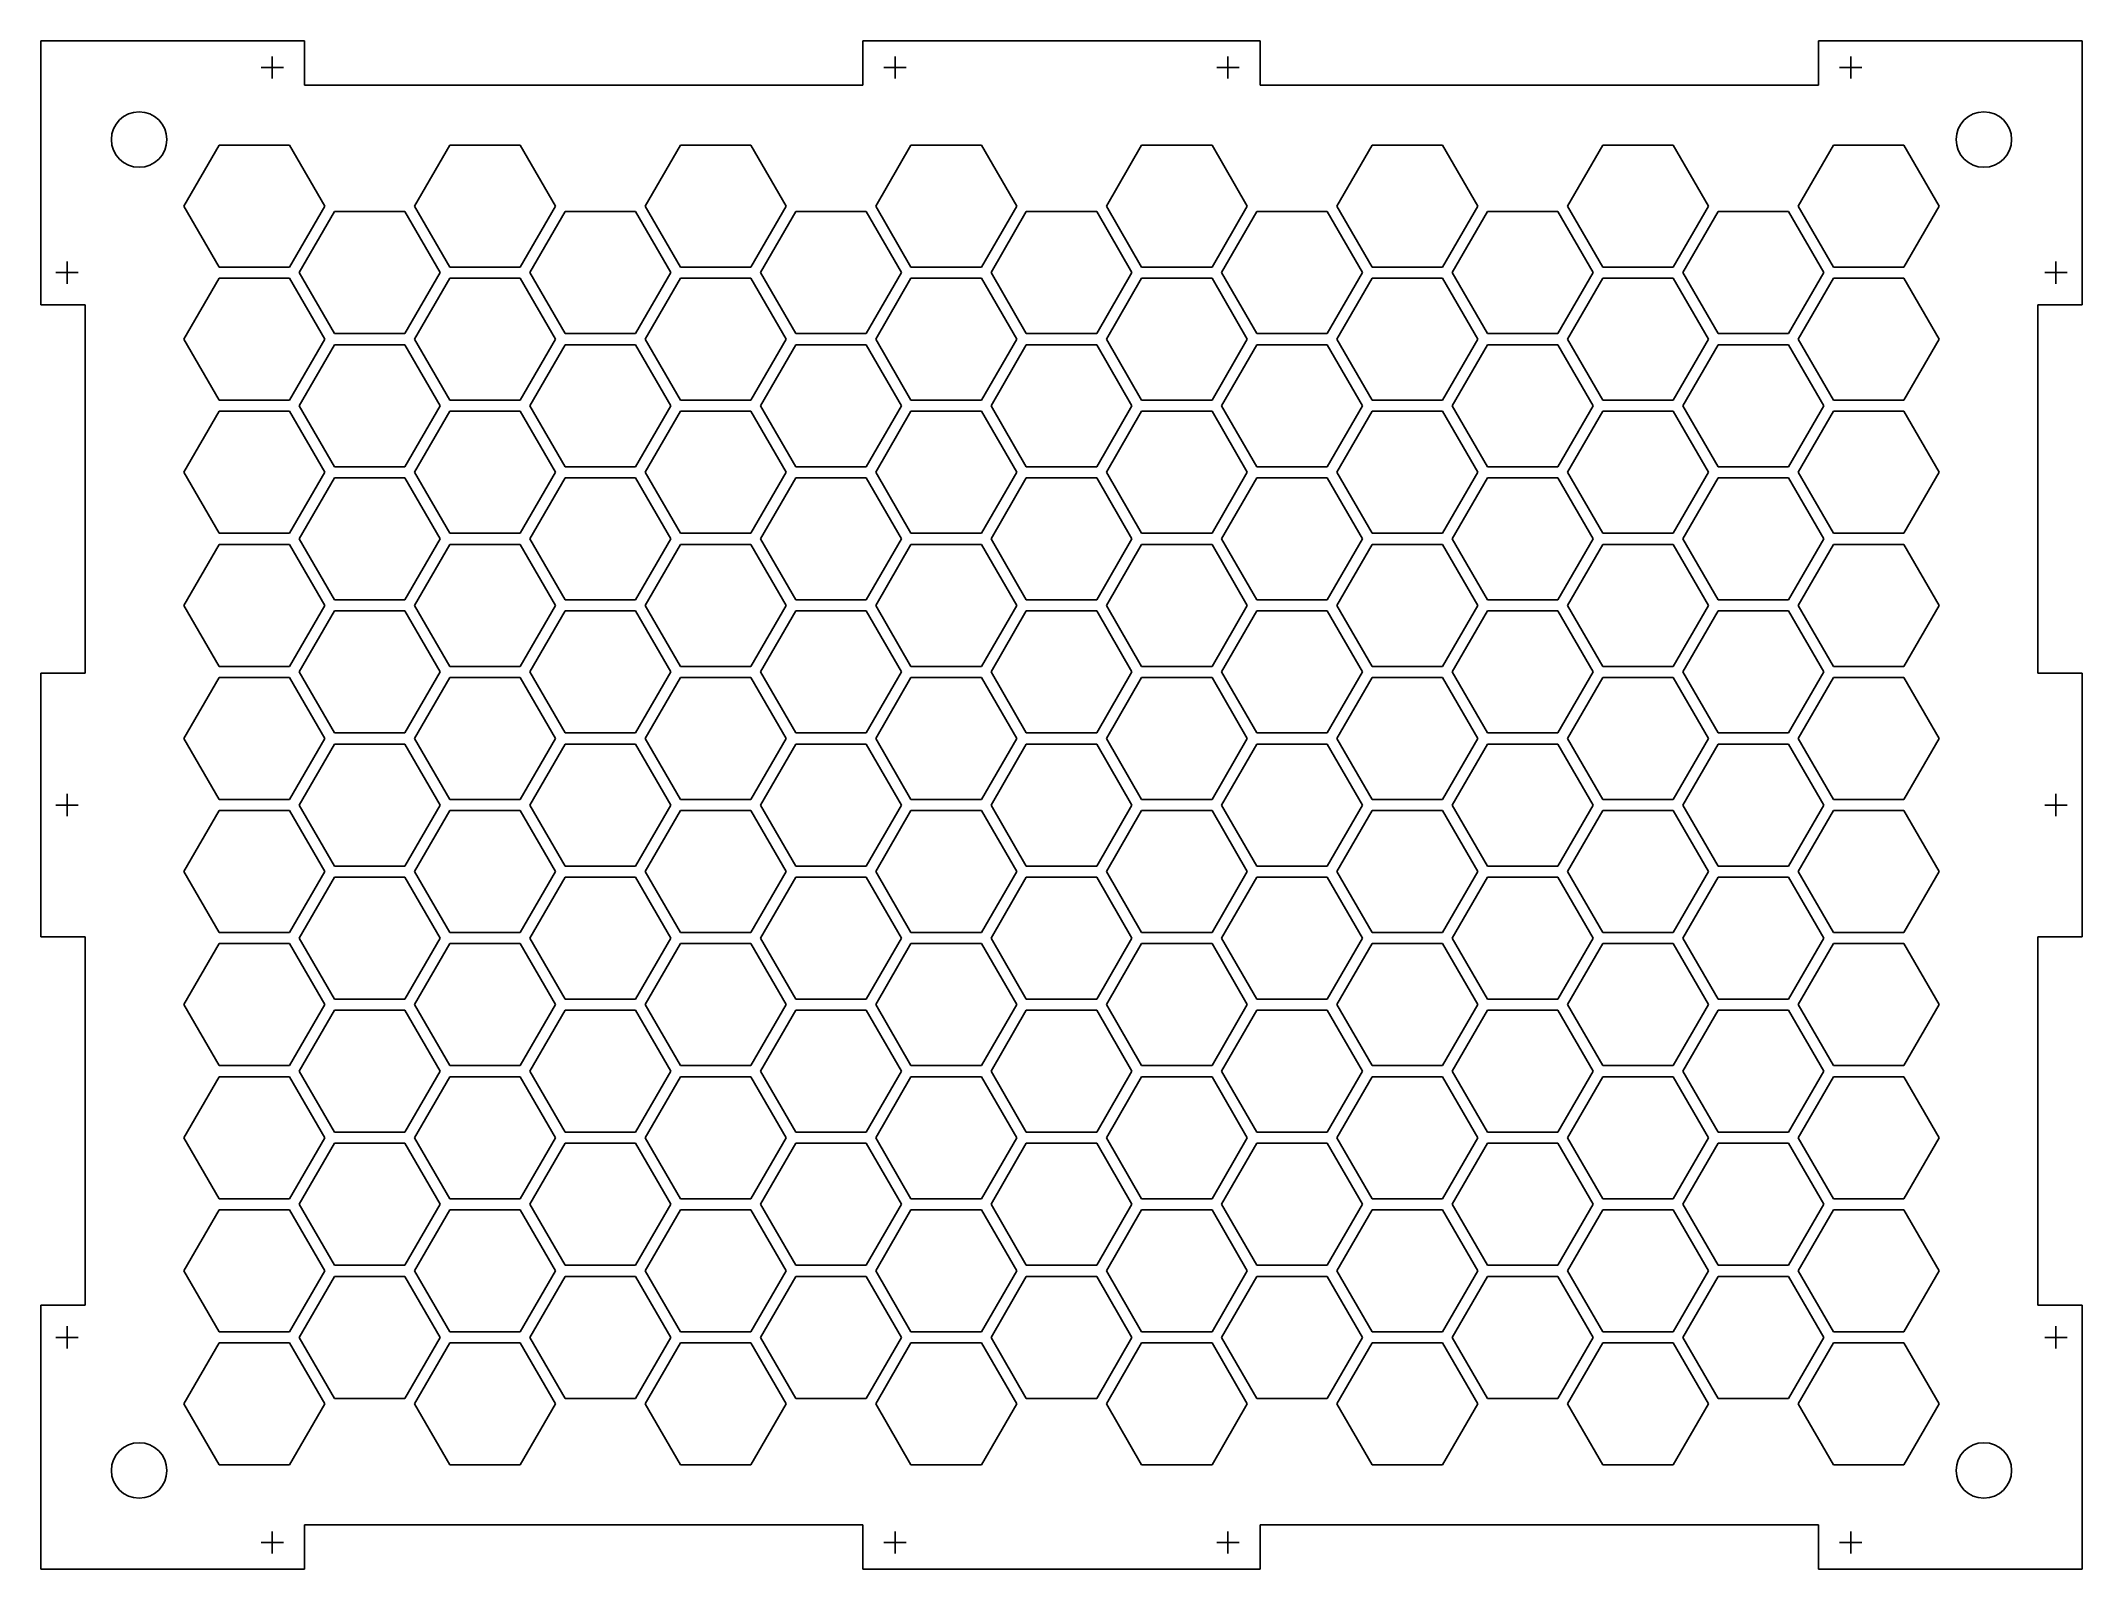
# Model space of a CAD drawing. Header units: millimetres. Extents: x 40 to 960, y -37 to 652.
import ezdxf

# ---------------------------------------------------------------- set-up
doc = ezdxf.new("R2010")
doc.units = ezdxf.units.MM
doc.header["$MEASUREMENT"] = 0
doc.layers.get('0').update_dxf_attribs({"lineweight": 0})

# ---------------------------------------------------------------- blocks, each defined once
blk = doc.blocks.new('Block_1')
at = {"color": 2, "lineweight": 25, "true_color": 0xfff200}
for p, q in [((51.87, 552.33), (51.87, 542.33)), ((46.87, 547.33), (56.87, 547.33))]:
    blk.add_line(p, q, dxfattribs=at)
blk = doc.blocks.new('Block_2')
at = {"color": 2, "lineweight": 25, "true_color": 0xfff200}
for p, q in [((144.37, 644.83), (144.37, 634.83)), ((139.37, 639.83), (149.37, 639.83))]:
    blk.add_line(p, q, dxfattribs=at)
blk = doc.blocks.new('Block_3')
at = {"color": 2, "lineweight": 25, "true_color": 0xfff200}
for p, q in [((425.06, 644.83), (425.06, 634.83)), ((420.06, 639.83), (430.06, 639.83))]:
    blk.add_line(p, q, dxfattribs=at)
blk = doc.blocks.new('Block_4')
at = {"color": 2, "lineweight": 25, "true_color": 0xfff200}
for p, q in [((575.06, 644.83), (575.06, 634.83)), ((570.06, 639.83), (580.06, 639.83))]:
    blk.add_line(p, q, dxfattribs=at)
blk = doc.blocks.new('Block_5')
at = {"color": 2, "lineweight": 25, "true_color": 0xfff200}
for p, q in [((855.75, 644.83), (855.75, 634.83)), ((850.75, 639.83), (860.75, 639.83))]:
    blk.add_line(p, q, dxfattribs=at)
blk = doc.blocks.new('Block_6')
at = {"color": 2, "lineweight": 25, "true_color": 0xfff200}
for p, q in [((948.25, 552.33), (948.25, 542.33)), ((943.25, 547.33), (953.25, 547.33))]:
    blk.add_line(p, q, dxfattribs=at)
blk = doc.blocks.new('Block_7')
at = {"color": 2, "lineweight": 25, "true_color": 0xfff200}
for p, q in [((943.25, 67.33), (953.25, 67.33)), ((948.25, 72.33), (948.25, 62.33))]:
    blk.add_line(p, q, dxfattribs=at)
blk = doc.blocks.new('Block_8')
at = {"color": 2, "lineweight": 25, "true_color": 0xfff200}
for p, q in [((850.75, -25.17), (860.75, -25.17)), ((855.75, -20.17), (855.75, -30.17))]:
    blk.add_line(p, q, dxfattribs=at)
blk = doc.blocks.new('Block_9')
at = {"color": 2, "lineweight": 25, "true_color": 0xfff200}
for p, q in [((570.06, -25.17), (580.06, -25.17)), ((575.06, -20.17), (575.06, -30.17))]:
    blk.add_line(p, q, dxfattribs=at)
blk = doc.blocks.new('Block_10')
at = {"color": 2, "lineweight": 25, "true_color": 0xfff200}
for p, q in [((420.06, -25.17), (430.06, -25.17)), ((425.06, -20.17), (425.06, -30.17))]:
    blk.add_line(p, q, dxfattribs=at)
blk = doc.blocks.new('Block_11')
at = {"color": 2, "lineweight": 25, "true_color": 0xfff200}
for p, q in [((139.37, -25.17), (149.37, -25.17)), ((144.37, -20.17), (144.37, -30.17))]:
    blk.add_line(p, q, dxfattribs=at)
blk = doc.blocks.new('Block_12')
at = {"color": 2, "lineweight": 25, "true_color": 0xfff200}
for p, q in [((46.87, 67.33), (56.87, 67.33)), ((51.87, 72.33), (51.87, 62.33))]:
    blk.add_line(p, q, dxfattribs=at)
blk = doc.blocks.new('Block_13')
at = {"color": 2, "lineweight": 25, "true_color": 0xfff200}
for p, q in [((46.87, 307.33), (56.87, 307.33)), ((51.87, 312.33), (51.87, 302.33))]:
    blk.add_line(p, q, dxfattribs=at)
blk = doc.blocks.new('Block_14')
at = {"color": 2, "lineweight": 25, "true_color": 0xfff200}
for p, q in [((943.25, 307.33), (953.25, 307.33)), ((948.25, 312.33), (948.25, 302.33))]:
    blk.add_line(p, q, dxfattribs=at)
blk = doc.blocks.new('Block_0')
for name in ['Block_2', 'Block_3', 'Block_4', 'Block_5', 'Block_1', 'Block_6', 'Block_13', 'Block_14', 'Block_12', 'Block_7', 'Block_11', 'Block_10', 'Block_9', 'Block_8']:
    blk.add_blockref(name, (0, 0))

msp = doc.modelspace()

# ---------------------------------------------------------------- linework, layer by layer
at = {"color": 7, "lineweight": 25, "true_color": 0xffffff}
for p, q in [((40.06, 651.83), (40.06, 532.83)), ((158.87, 651.83), (40.06, 651.83)), ((158.87, 631.83), (158.87, 651.83)), ((410.56, 651.83), (410.56, 631.83)), ((589.56, 651.83), (410.56, 651.83)), ((589.56, 631.83), (589.56, 651.83)), ((841.25, 651.83), (841.25, 631.83)), ((960.06, 651.83), (841.25, 651.83)), ((960.06, 532.83), (960.06, 651.83)), ((410.56, 631.83), (158.87, 631.83)), ((841.25, 631.83), (589.56, 631.83)), ((120.45, 604.83), (104.58, 577.33)), ((152.21, 604.83), (120.45, 604.83)), ((168.09, 577.33), (152.21, 604.83)), ((224.38, 604.83), (208.5, 577.33)), ((256.13, 604.83), (224.38, 604.83)), ((272.01, 577.33), (256.13, 604.83)), ((328.3, 604.83), (312.42, 577.33)), ((360.06, 604.83), (328.3, 604.83)), ((375.93, 577.33), (360.06, 604.83)), ((432.22, 604.83), (416.35, 577.33)), ((463.98, 604.83), (432.22, 604.83)), ((479.86, 577.33), (463.98, 604.83)), ((536.15, 604.83), (520.27, 577.33)), ((567.9, 604.83), (536.15, 604.83)), ((583.78, 577.33), (567.9, 604.83)), ((640.07, 604.83), (624.19, 577.33)), ((671.82, 604.83), (640.07, 604.83)), ((687.7, 577.33), (671.82, 604.83)), ((743.99, 604.83), (728.12, 577.33)), ((775.75, 604.83), (743.99, 604.83)), ((791.62, 577.33), (775.75, 604.83)), ((847.92, 604.83), (832.04, 577.33)), ((879.67, 604.83), (847.92, 604.83)), ((895.55, 577.33), (879.67, 604.83)), ((104.58, 577.33), (120.45, 549.83)), ((152.21, 549.83), (168.09, 577.33)), ((172.42, 574.83), (156.54, 547.33)), ((204.17, 574.83), (172.42, 574.83)), ((220.05, 547.33), (204.17, 574.83)), ((208.5, 577.33), (224.38, 549.83)), ((256.13, 549.83), (272.01, 577.33)), ((276.34, 574.83), (260.46, 547.33)), ((308.09, 574.83), (276.34, 574.83)), ((323.97, 547.33), (308.09, 574.83)), ((312.42, 577.33), (328.3, 549.83)), ((360.06, 549.83), (375.93, 577.33)), ((380.26, 574.83), (364.39, 547.33)), ((412.02, 574.83), (380.26, 574.83)), ((427.89, 547.33), (412.02, 574.83)), ((416.35, 577.33), (432.22, 549.83)), ((463.98, 549.83), (479.86, 577.33)), ((484.19, 574.83), (468.31, 547.33)), ((515.94, 574.83), (484.19, 574.83)), ((531.82, 547.33), (515.94, 574.83)), ((520.27, 577.33), (536.15, 549.83)), ((567.9, 549.83), (583.78, 577.33)), ((588.11, 574.83), (572.23, 547.33)), ((619.86, 574.83), (588.11, 574.83)), ((635.74, 547.33), (619.86, 574.83)), ((624.19, 577.33), (640.07, 549.83)), ((671.82, 549.83), (687.7, 577.33)), ((692.03, 574.83), (676.15, 547.33)), ((723.79, 574.83), (692.03, 574.83)), ((739.66, 547.33), (723.79, 574.83)), ((728.12, 577.33), (743.99, 549.83)), ((775.75, 549.83), (791.62, 577.33)), ((795.95, 574.83), (780.08, 547.33)), ((827.71, 574.83), (795.95, 574.83)), ((843.59, 547.33), (827.71, 574.83)), ((832.04, 577.33), (847.92, 549.83)), ((879.67, 549.83), (895.55, 577.33)), ((120.45, 544.83), (104.58, 517.33)), ((120.45, 549.83), (152.21, 549.83)), ((152.21, 544.83), (120.45, 544.83)), ((168.09, 517.33), (152.21, 544.83)), ((156.54, 547.33), (172.42, 519.83)), ((204.17, 519.83), (220.05, 547.33)), ((224.38, 544.83), (208.5, 517.33)), ((224.38, 549.83), (256.13, 549.83)), ((256.13, 544.83), (224.38, 544.83)), ((272.01, 517.33), (256.13, 544.83)), ((260.46, 547.33), (276.34, 519.83)), ((308.09, 519.83), (323.97, 547.33)), ((328.3, 544.83), (312.42, 517.33)), ((328.3, 549.83), (360.06, 549.83)), ((360.06, 544.83), (328.3, 544.83)), ((375.93, 517.33), (360.06, 544.83)), ((364.39, 547.33), (380.26, 519.83)), ((412.02, 519.83), (427.89, 547.33)), ((432.22, 544.83), (416.35, 517.33)), ((432.22, 549.83), (463.98, 549.83)), ((463.98, 544.83), (432.22, 544.83)), ((479.86, 517.33), (463.98, 544.83)), ((468.31, 547.33), (484.19, 519.83)), ((515.94, 519.83), (531.82, 547.33)), ((536.15, 544.83), (520.27, 517.33)), ((536.15, 549.83), (567.9, 549.83)), ((567.9, 544.83), (536.15, 544.83)), ((583.78, 517.33), (567.9, 544.83)), ((572.23, 547.33), (588.11, 519.83)), ((619.86, 519.83), (635.74, 547.33)), ((640.07, 544.83), (624.19, 517.33)), ((640.07, 549.83), (671.82, 549.83)), ((671.82, 544.83), (640.07, 544.83)), ((687.7, 517.33), (671.82, 544.83)), ((676.15, 547.33), (692.03, 519.83)), ((723.79, 519.83), (739.66, 547.33)), ((743.99, 544.83), (728.12, 517.33)), ((743.99, 549.83), (775.75, 549.83)), ((775.75, 544.83), (743.99, 544.83)), ((791.62, 517.33), (775.75, 544.83)), ((780.08, 547.33), (795.95, 519.83)), ((827.71, 519.83), (843.59, 547.33)), ((847.92, 544.83), (832.04, 517.33)), ((847.92, 549.83), (879.67, 549.83)), ((879.67, 544.83), (847.92, 544.83)), ((895.55, 517.33), (879.67, 544.83)), ((40.06, 532.83), (60.06, 532.83)), ((60.06, 366.83), (60.06, 532.83)), ((940.06, 532.83), (960.06, 532.83)), ((940.06, 532.83), (940.06, 366.83)), ((104.58, 517.33), (120.45, 489.83)), ((152.21, 489.83), (168.09, 517.33)), ((172.42, 519.83), (204.17, 519.83)), ((208.5, 517.33), (224.38, 489.83)), ((256.13, 489.83), (272.01, 517.33)), ((276.34, 519.83), (308.09, 519.83)), ((312.42, 517.33), (328.3, 489.83)), ((360.06, 489.83), (375.93, 517.33)), ((380.26, 519.83), (412.02, 519.83)), ((416.35, 517.33), (432.22, 489.83)), ((463.98, 489.83), (479.86, 517.33)), ((484.19, 519.83), (515.94, 519.83)), ((520.27, 517.33), (536.15, 489.83)), ((567.9, 489.83), (583.78, 517.33)), ((588.11, 519.83), (619.86, 519.83)), ((624.19, 517.33), (640.07, 489.83)), ((671.82, 489.83), (687.7, 517.33)), ((692.03, 519.83), (723.79, 519.83)), ((728.12, 517.33), (743.99, 489.83)), ((775.75, 489.83), (791.62, 517.33)), ((795.95, 519.83), (827.71, 519.83)), ((832.04, 517.33), (847.92, 489.83)), ((879.67, 489.83), (895.55, 517.33)), ((172.42, 514.83), (156.54, 487.33)), ((204.17, 514.83), (172.42, 514.83)), ((220.05, 487.33), (204.17, 514.83)), ((276.34, 514.83), (260.46, 487.33)), ((308.09, 514.83), (276.34, 514.83)), ((323.97, 487.33), (308.09, 514.83)), ((380.26, 514.83), (364.39, 487.33)), ((412.02, 514.83), (380.26, 514.83)), ((427.89, 487.33), (412.02, 514.83)), ((484.19, 514.83), (468.31, 487.33)), ((515.94, 514.83), (484.19, 514.83)), ((531.82, 487.33), (515.94, 514.83)), ((588.11, 514.83), (572.23, 487.33)), ((619.86, 514.83), (588.11, 514.83)), ((635.74, 487.33), (619.86, 514.83)), ((692.03, 514.83), (676.15, 487.33)), ((723.79, 514.83), (692.03, 514.83)), ((739.66, 487.33), (723.79, 514.83)), ((795.95, 514.83), (780.08, 487.33)), ((827.71, 514.83), (795.95, 514.83)), ((843.59, 487.33), (827.71, 514.83)), ((120.45, 489.83), (152.21, 489.83)), ((224.38, 489.83), (256.13, 489.83)), ((328.3, 489.83), (360.06, 489.83)), ((432.22, 489.83), (463.98, 489.83)), ((536.15, 489.83), (567.9, 489.83)), ((640.07, 489.83), (671.82, 489.83)), ((743.99, 489.83), (775.75, 489.83)), ((847.92, 489.83), (879.67, 489.83)), ((120.45, 484.83), (104.58, 457.33)), ((152.21, 484.83), (120.45, 484.83)), ((168.09, 457.33), (152.21, 484.83)), ((156.54, 487.33), (172.42, 459.83)), ((204.17, 459.83), (220.05, 487.33)), ((224.38, 484.83), (208.5, 457.33)), ((256.13, 484.83), (224.38, 484.83)), ((272.01, 457.33), (256.13, 484.83)), ((260.46, 487.33), (276.34, 459.83)), ((308.09, 459.83), (323.97, 487.33)), ((328.3, 484.83), (312.42, 457.33)), ((360.06, 484.83), (328.3, 484.83)), ((375.93, 457.33), (360.06, 484.83)), ((364.39, 487.33), (380.26, 459.83)), ((412.02, 459.83), (427.89, 487.33)), ((432.22, 484.83), (416.35, 457.33)), ((463.98, 484.83), (432.22, 484.83)), ((479.86, 457.33), (463.98, 484.83)), ((468.31, 487.33), (484.19, 459.83)), ((515.94, 459.83), (531.82, 487.33)), ((536.15, 484.83), (520.27, 457.33)), ((567.9, 484.83), (536.15, 484.83)), ((583.78, 457.33), (567.9, 484.83)), ((572.23, 487.33), (588.11, 459.83)), ((619.86, 459.83), (635.74, 487.33)), ((640.07, 484.83), (624.19, 457.33)), ((671.82, 484.83), (640.07, 484.83)), ((687.7, 457.33), (671.82, 484.83)), ((676.15, 487.33), (692.03, 459.83)), ((723.79, 459.83), (739.66, 487.33)), ((743.99, 484.83), (728.12, 457.33)), ((775.75, 484.83), (743.99, 484.83)), ((791.62, 457.33), (775.75, 484.83)), ((780.08, 487.33), (795.95, 459.83)), ((827.71, 459.83), (843.59, 487.33)), ((847.92, 484.83), (832.04, 457.33)), ((879.67, 484.83), (847.92, 484.83)), ((895.55, 457.33), (879.67, 484.83)), ((104.58, 457.33), (120.45, 429.83)), ((152.21, 429.83), (168.09, 457.33)), ((172.42, 454.83), (156.54, 427.33)), ((172.42, 459.83), (204.17, 459.83)), ((204.17, 454.83), (172.42, 454.83)), ((220.05, 427.33), (204.17, 454.83)), ((208.5, 457.33), (224.38, 429.83)), ((256.13, 429.83), (272.01, 457.33)), ((276.34, 454.83), (260.46, 427.33)), ((276.34, 459.83), (308.09, 459.83)), ((308.09, 454.83), (276.34, 454.83)), ((323.97, 427.33), (308.09, 454.83)), ((312.42, 457.33), (328.3, 429.83)), ((360.06, 429.83), (375.93, 457.33)), ((380.26, 454.83), (364.39, 427.33)), ((380.26, 459.83), (412.02, 459.83)), ((412.02, 454.83), (380.26, 454.83)), ((427.89, 427.33), (412.02, 454.83)), ((416.35, 457.33), (432.22, 429.83)), ((463.98, 429.83), (479.86, 457.33)), ((484.19, 454.83), (468.31, 427.33)), ((484.19, 459.83), (515.94, 459.83)), ((515.94, 454.83), (484.19, 454.83)), ((531.82, 427.33), (515.94, 454.83)), ((520.27, 457.33), (536.15, 429.83)), ((567.9, 429.83), (583.78, 457.33)), ((588.11, 454.83), (572.23, 427.33)), ((588.11, 459.83), (619.86, 459.83)), ((619.86, 454.83), (588.11, 454.83)), ((635.74, 427.33), (619.86, 454.83)), ((624.19, 457.33), (640.07, 429.83)), ((671.82, 429.83), (687.7, 457.33)), ((692.03, 454.83), (676.15, 427.33)), ((692.03, 459.83), (723.79, 459.83)), ((723.79, 454.83), (692.03, 454.83)), ((739.66, 427.33), (723.79, 454.83)), ((728.12, 457.33), (743.99, 429.83)), ((775.75, 429.83), (791.62, 457.33)), ((795.95, 454.83), (780.08, 427.33)), ((795.95, 459.83), (827.71, 459.83)), ((827.71, 454.83), (795.95, 454.83)), ((843.59, 427.33), (827.71, 454.83)), ((832.04, 457.33), (847.92, 429.83)), ((879.67, 429.83), (895.55, 457.33)), ((120.45, 424.83), (104.58, 397.33)), ((120.45, 429.83), (152.21, 429.83)), ((152.21, 424.83), (120.45, 424.83)), ((168.09, 397.33), (152.21, 424.83)), ((156.54, 427.33), (172.42, 399.83)), ((204.17, 399.83), (220.05, 427.33)), ((224.38, 424.83), (208.5, 397.33)), ((224.38, 429.83), (256.13, 429.83)), ((256.13, 424.83), (224.38, 424.83)), ((272.01, 397.33), (256.13, 424.83)), ((260.46, 427.33), (276.34, 399.83)), ((308.09, 399.83), (323.97, 427.33)), ((328.3, 424.83), (312.42, 397.33)), ((328.3, 429.83), (360.06, 429.83)), ((360.06, 424.83), (328.3, 424.83)), ((375.93, 397.33), (360.06, 424.83)), ((364.39, 427.33), (380.26, 399.83)), ((412.02, 399.83), (427.89, 427.33)), ((432.22, 424.83), (416.35, 397.33)), ((432.22, 429.83), (463.98, 429.83)), ((463.98, 424.83), (432.22, 424.83)), ((479.86, 397.33), (463.98, 424.83)), ((468.31, 427.33), (484.19, 399.83)), ((515.94, 399.83), (531.82, 427.33)), ((536.15, 424.83), (520.27, 397.33)), ((536.15, 429.83), (567.9, 429.83)), ((567.9, 424.83), (536.15, 424.83)), ((583.78, 397.33), (567.9, 424.83)), ((572.23, 427.33), (588.11, 399.83)), ((619.86, 399.83), (635.74, 427.33)), ((640.07, 424.83), (624.19, 397.33)), ((640.07, 429.83), (671.82, 429.83)), ((671.82, 424.83), (640.07, 424.83)), ((687.7, 397.33), (671.82, 424.83)), ((676.15, 427.33), (692.03, 399.83)), ((723.79, 399.83), (739.66, 427.33)), ((743.99, 424.83), (728.12, 397.33)), ((743.99, 429.83), (775.75, 429.83)), ((775.75, 424.83), (743.99, 424.83)), ((791.62, 397.33), (775.75, 424.83)), ((780.08, 427.33), (795.95, 399.83)), ((827.71, 399.83), (843.59, 427.33)), ((847.92, 424.83), (832.04, 397.33)), ((847.92, 429.83), (879.67, 429.83)), ((879.67, 424.83), (847.92, 424.83)), ((895.55, 397.33), (879.67, 424.83)), ((104.58, 397.33), (120.45, 369.83)), ((152.21, 369.83), (168.09, 397.33)), ((172.42, 399.83), (204.17, 399.83)), ((208.5, 397.33), (224.38, 369.83)), ((256.13, 369.83), (272.01, 397.33)), ((276.34, 399.83), (308.09, 399.83)), ((312.42, 397.33), (328.3, 369.83)), ((360.06, 369.83), (375.93, 397.33)), ((380.26, 399.83), (412.02, 399.83)), ((416.35, 397.33), (432.22, 369.83)), ((463.98, 369.83), (479.86, 397.33)), ((484.19, 399.83), (515.94, 399.83)), ((520.27, 397.33), (536.15, 369.83)), ((567.9, 369.83), (583.78, 397.33)), ((588.11, 399.83), (619.86, 399.83)), ((624.19, 397.33), (640.07, 369.83)), ((671.82, 369.83), (687.7, 397.33)), ((692.03, 399.83), (723.79, 399.83)), ((728.12, 397.33), (743.99, 369.83)), ((775.75, 369.83), (791.62, 397.33)), ((795.95, 399.83), (827.71, 399.83)), ((832.04, 397.33), (847.92, 369.83)), ((879.67, 369.83), (895.55, 397.33)), ((172.42, 394.83), (156.54, 367.33)), ((204.17, 394.83), (172.42, 394.83)), ((220.05, 367.33), (204.17, 394.83)), ((276.34, 394.83), (260.46, 367.33)), ((308.09, 394.83), (276.34, 394.83)), ((323.97, 367.33), (308.09, 394.83)), ((380.26, 394.83), (364.39, 367.33)), ((412.02, 394.83), (380.26, 394.83)), ((427.89, 367.33), (412.02, 394.83)), ((484.19, 394.83), (468.31, 367.33)), ((515.94, 394.83), (484.19, 394.83)), ((531.82, 367.33), (515.94, 394.83)), ((588.11, 394.83), (572.23, 367.33)), ((619.86, 394.83), (588.11, 394.83)), ((635.74, 367.33), (619.86, 394.83)), ((692.03, 394.83), (676.15, 367.33)), ((723.79, 394.83), (692.03, 394.83)), ((739.66, 367.33), (723.79, 394.83)), ((795.95, 394.83), (780.08, 367.33)), ((827.71, 394.83), (795.95, 394.83)), ((843.59, 367.33), (827.71, 394.83)), ((120.45, 369.83), (152.21, 369.83)), ((224.38, 369.83), (256.13, 369.83)), ((328.3, 369.83), (360.06, 369.83)), ((432.22, 369.83), (463.98, 369.83)), ((536.15, 369.83), (567.9, 369.83)), ((640.07, 369.83), (671.82, 369.83)), ((743.99, 369.83), (775.75, 369.83)), ((847.92, 369.83), (879.67, 369.83)), ((40.06, 366.83), (40.06, 247.83)), ((60.06, 366.83), (40.06, 366.83)), ((120.45, 364.83), (104.58, 337.33)), ((152.21, 364.83), (120.45, 364.83)), ((168.09, 337.33), (152.21, 364.83)), ((156.54, 367.33), (172.42, 339.83)), ((204.17, 339.83), (220.05, 367.33)), ((224.38, 364.83), (208.5, 337.33)), ((256.13, 364.83), (224.38, 364.83)), ((272.01, 337.33), (256.13, 364.83)), ((260.46, 367.33), (276.34, 339.83)), ((308.09, 339.83), (323.97, 367.33)), ((328.3, 364.83), (312.42, 337.33)), ((360.06, 364.83), (328.3, 364.83)), ((375.93, 337.33), (360.06, 364.83)), ((364.39, 367.33), (380.26, 339.83)), ((412.02, 339.83), (427.89, 367.33)), ((432.22, 364.83), (416.35, 337.33)), ((463.98, 364.83), (432.22, 364.83)), ((479.86, 337.33), (463.98, 364.83)), ((468.31, 367.33), (484.19, 339.83)), ((515.94, 339.83), (531.82, 367.33)), ((536.15, 364.83), (520.27, 337.33)), ((567.9, 364.83), (536.15, 364.83)), ((583.78, 337.33), (567.9, 364.83)), ((572.23, 367.33), (588.11, 339.83)), ((619.86, 339.83), (635.74, 367.33)), ((640.07, 364.83), (624.19, 337.33)), ((671.82, 364.83), (640.07, 364.83)), ((687.7, 337.33), (671.82, 364.83)), ((676.15, 367.33), (692.03, 339.83)), ((723.79, 339.83), (739.66, 367.33)), ((743.99, 364.83), (728.12, 337.33)), ((775.75, 364.83), (743.99, 364.83)), ((791.62, 337.33), (775.75, 364.83)), ((780.08, 367.33), (795.95, 339.83)), ((827.71, 339.83), (843.59, 367.33)), ((847.92, 364.83), (832.04, 337.33)), ((879.67, 364.83), (847.92, 364.83)), ((895.55, 337.33), (879.67, 364.83)), ((960.06, 366.83), (940.06, 366.83)), ((960.06, 247.83), (960.06, 366.83)), ((104.58, 337.33), (120.45, 309.83)), ((152.21, 309.83), (168.09, 337.33)), ((172.42, 334.83), (156.54, 307.33)), ((172.42, 339.83), (204.17, 339.83)), ((204.17, 334.83), (172.42, 334.83)), ((220.05, 307.33), (204.17, 334.83)), ((208.5, 337.33), (224.38, 309.83)), ((256.13, 309.83), (272.01, 337.33)), ((276.34, 334.83), (260.46, 307.33)), ((276.34, 339.83), (308.09, 339.83)), ((308.09, 334.83), (276.34, 334.83)), ((323.97, 307.33), (308.09, 334.83)), ((312.42, 337.33), (328.3, 309.83)), ((360.06, 309.83), (375.93, 337.33)), ((380.26, 334.83), (364.39, 307.33)), ((380.26, 339.83), (412.02, 339.83)), ((412.02, 334.83), (380.26, 334.83)), ((427.89, 307.33), (412.02, 334.83)), ((416.35, 337.33), (432.22, 309.83)), ((463.98, 309.83), (479.86, 337.33)), ((484.19, 334.83), (468.31, 307.33)), ((484.19, 339.83), (515.94, 339.83)), ((515.94, 334.83), (484.19, 334.83)), ((531.82, 307.33), (515.94, 334.83)), ((520.27, 337.33), (536.15, 309.83)), ((567.9, 309.83), (583.78, 337.33)), ((588.11, 334.83), (572.23, 307.33)), ((588.11, 339.83), (619.86, 339.83)), ((619.86, 334.83), (588.11, 334.83)), ((635.74, 307.33), (619.86, 334.83)), ((624.19, 337.33), (640.07, 309.83)), ((671.82, 309.83), (687.7, 337.33)), ((692.03, 334.83), (676.15, 307.33)), ((692.03, 339.83), (723.79, 339.83)), ((723.79, 334.83), (692.03, 334.83)), ((739.66, 307.33), (723.79, 334.83)), ((728.12, 337.33), (743.99, 309.83)), ((775.75, 309.83), (791.62, 337.33)), ((795.95, 334.83), (780.08, 307.33)), ((795.95, 339.83), (827.71, 339.83)), ((827.71, 334.83), (795.95, 334.83)), ((843.59, 307.33), (827.71, 334.83)), ((832.04, 337.33), (847.92, 309.83)), ((879.67, 309.83), (895.55, 337.33)), ((120.45, 304.83), (104.58, 277.33)), ((120.45, 309.83), (152.21, 309.83)), ((152.21, 304.83), (120.45, 304.83)), ((168.09, 277.33), (152.21, 304.83)), ((156.54, 307.33), (172.42, 279.83)), ((204.17, 279.83), (220.05, 307.33)), ((224.38, 304.83), (208.5, 277.33)), ((224.38, 309.83), (256.13, 309.83)), ((256.13, 304.83), (224.38, 304.83)), ((272.01, 277.33), (256.13, 304.83)), ((260.46, 307.33), (276.34, 279.83)), ((308.09, 279.83), (323.97, 307.33)), ((328.3, 304.83), (312.42, 277.33)), ((328.3, 309.83), (360.06, 309.83)), ((360.06, 304.83), (328.3, 304.83)), ((375.93, 277.33), (360.06, 304.83)), ((364.39, 307.33), (380.26, 279.83)), ((412.02, 279.83), (427.89, 307.33)), ((432.22, 304.83), (416.35, 277.33)), ((432.22, 309.83), (463.98, 309.83)), ((463.98, 304.83), (432.22, 304.83)), ((479.86, 277.33), (463.98, 304.83)), ((468.31, 307.33), (484.19, 279.83)), ((515.94, 279.83), (531.82, 307.33)), ((536.15, 304.83), (520.27, 277.33)), ((536.15, 309.83), (567.9, 309.83)), ((567.9, 304.83), (536.15, 304.83)), ((583.78, 277.33), (567.9, 304.83)), ((572.23, 307.33), (588.11, 279.83)), ((619.86, 279.83), (635.74, 307.33)), ((640.07, 304.83), (624.19, 277.33)), ((640.07, 309.83), (671.82, 309.83)), ((671.82, 304.83), (640.07, 304.83)), ((687.7, 277.33), (671.82, 304.83)), ((676.15, 307.33), (692.03, 279.83)), ((723.79, 279.83), (739.66, 307.33)), ((743.99, 304.83), (728.12, 277.33)), ((743.99, 309.83), (775.75, 309.83)), ((775.75, 304.83), (743.99, 304.83)), ((791.62, 277.33), (775.75, 304.83)), ((780.08, 307.33), (795.95, 279.83)), ((827.71, 279.83), (843.59, 307.33)), ((847.92, 304.83), (832.04, 277.33)), ((847.92, 309.83), (879.67, 309.83)), ((879.67, 304.83), (847.92, 304.83)), ((895.55, 277.33), (879.67, 304.83)), ((104.58, 277.33), (120.45, 249.83)), ((152.21, 249.83), (168.09, 277.33)), ((172.42, 279.83), (204.17, 279.83)), ((208.5, 277.33), (224.38, 249.83)), ((256.13, 249.83), (272.01, 277.33)), ((276.34, 279.83), (308.09, 279.83)), ((312.42, 277.33), (328.3, 249.83)), ((360.06, 249.83), (375.93, 277.33)), ((380.26, 279.83), (412.02, 279.83)), ((416.35, 277.33), (432.22, 249.83)), ((463.98, 249.83), (479.86, 277.33)), ((484.19, 279.83), (515.94, 279.83)), ((520.27, 277.33), (536.15, 249.83)), ((567.9, 249.83), (583.78, 277.33)), ((588.11, 279.83), (619.86, 279.83)), ((624.19, 277.33), (640.07, 249.83)), ((671.82, 249.83), (687.7, 277.33)), ((692.03, 279.83), (723.79, 279.83)), ((728.12, 277.33), (743.99, 249.83)), ((775.75, 249.83), (791.62, 277.33)), ((795.95, 279.83), (827.71, 279.83)), ((832.04, 277.33), (847.92, 249.83)), ((879.67, 249.83), (895.55, 277.33)), ((172.42, 274.83), (156.54, 247.33)), ((204.17, 274.83), (172.42, 274.83)), ((220.05, 247.33), (204.17, 274.83)), ((276.34, 274.83), (260.46, 247.33)), ((308.09, 274.83), (276.34, 274.83)), ((323.97, 247.33), (308.09, 274.83)), ((380.26, 274.83), (364.39, 247.33)), ((412.02, 274.83), (380.26, 274.83)), ((427.89, 247.33), (412.02, 274.83)), ((484.19, 274.83), (468.31, 247.33)), ((515.94, 274.83), (484.19, 274.83)), ((531.82, 247.33), (515.94, 274.83)), ((588.11, 274.83), (572.23, 247.33)), ((619.86, 274.83), (588.11, 274.83)), ((635.74, 247.33), (619.86, 274.83)), ((692.03, 274.83), (676.15, 247.33)), ((723.79, 274.83), (692.03, 274.83)), ((739.66, 247.33), (723.79, 274.83)), ((795.95, 274.83), (780.08, 247.33)), ((827.71, 274.83), (795.95, 274.83)), ((843.59, 247.33), (827.71, 274.83)), ((120.45, 249.83), (152.21, 249.83)), ((224.38, 249.83), (256.13, 249.83)), ((328.3, 249.83), (360.06, 249.83)), ((432.22, 249.83), (463.98, 249.83)), ((536.15, 249.83), (567.9, 249.83)), ((640.07, 249.83), (671.82, 249.83)), ((743.99, 249.83), (775.75, 249.83)), ((847.92, 249.83), (879.67, 249.83)), ((40.06, 247.83), (60.06, 247.83)), ((60.06, 81.83), (60.06, 247.83)), ((120.45, 244.83), (104.58, 217.33)), ((152.21, 244.83), (120.45, 244.83)), ((168.09, 217.33), (152.21, 244.83)), ((156.54, 247.33), (172.42, 219.83)), ((204.17, 219.83), (220.05, 247.33)), ((224.38, 244.83), (208.5, 217.33)), ((256.13, 244.83), (224.38, 244.83)), ((272.01, 217.33), (256.13, 244.83)), ((260.46, 247.33), (276.34, 219.83)), ((308.09, 219.83), (323.97, 247.33)), ((328.3, 244.83), (312.42, 217.33)), ((360.06, 244.83), (328.3, 244.83)), ((375.93, 217.33), (360.06, 244.83)), ((364.39, 247.33), (380.26, 219.83)), ((412.02, 219.83), (427.89, 247.33)), ((432.22, 244.83), (416.35, 217.33)), ((463.98, 244.83), (432.22, 244.83)), ((479.86, 217.33), (463.98, 244.83)), ((468.31, 247.33), (484.19, 219.83)), ((515.94, 219.83), (531.82, 247.33)), ((536.15, 244.83), (520.27, 217.33)), ((567.9, 244.83), (536.15, 244.83)), ((583.78, 217.33), (567.9, 244.83)), ((572.23, 247.33), (588.11, 219.83)), ((619.86, 219.83), (635.74, 247.33)), ((640.07, 244.83), (624.19, 217.33)), ((671.82, 244.83), (640.07, 244.83)), ((687.7, 217.33), (671.82, 244.83)), ((676.15, 247.33), (692.03, 219.83)), ((723.79, 219.83), (739.66, 247.33)), ((743.99, 244.83), (728.12, 217.33)), ((775.75, 244.83), (743.99, 244.83)), ((791.62, 217.33), (775.75, 244.83)), ((780.08, 247.33), (795.95, 219.83)), ((827.71, 219.83), (843.59, 247.33)), ((847.92, 244.83), (832.04, 217.33)), ((879.67, 244.83), (847.92, 244.83)), ((895.55, 217.33), (879.67, 244.83)), ((940.06, 247.83), (960.06, 247.83)), ((940.06, 247.83), (940.06, 81.83)), ((104.58, 217.33), (120.45, 189.83)), ((152.21, 189.83), (168.09, 217.33)), ((172.42, 214.83), (156.54, 187.33)), ((172.42, 219.83), (204.17, 219.83)), ((204.17, 214.83), (172.42, 214.83)), ((220.05, 187.33), (204.17, 214.83)), ((208.5, 217.33), (224.38, 189.83)), ((256.13, 189.83), (272.01, 217.33)), ((276.34, 214.83), (260.46, 187.33)), ((276.34, 219.83), (308.09, 219.83)), ((308.09, 214.83), (276.34, 214.83)), ((323.97, 187.33), (308.09, 214.83)), ((312.42, 217.33), (328.3, 189.83)), ((360.06, 189.83), (375.93, 217.33)), ((380.26, 214.83), (364.39, 187.33)), ((380.26, 219.83), (412.02, 219.83)), ((412.02, 214.83), (380.26, 214.83)), ((427.89, 187.33), (412.02, 214.83)), ((416.35, 217.33), (432.22, 189.83)), ((463.98, 189.83), (479.86, 217.33)), ((484.19, 214.83), (468.31, 187.33)), ((484.19, 219.83), (515.94, 219.83)), ((515.94, 214.83), (484.19, 214.83)), ((531.82, 187.33), (515.94, 214.83)), ((520.27, 217.33), (536.15, 189.83)), ((567.9, 189.83), (583.78, 217.33)), ((588.11, 214.83), (572.23, 187.33)), ((588.11, 219.83), (619.86, 219.83)), ((619.86, 214.83), (588.11, 214.83)), ((635.74, 187.33), (619.86, 214.83)), ((624.19, 217.33), (640.07, 189.83)), ((671.82, 189.83), (687.7, 217.33)), ((692.03, 214.83), (676.15, 187.33)), ((692.03, 219.83), (723.79, 219.83)), ((723.79, 214.83), (692.03, 214.83)), ((739.66, 187.33), (723.79, 214.83)), ((728.12, 217.33), (743.99, 189.83)), ((775.75, 189.83), (791.62, 217.33)), ((795.95, 214.83), (780.08, 187.33)), ((795.95, 219.83), (827.71, 219.83)), ((827.71, 214.83), (795.95, 214.83)), ((843.59, 187.33), (827.71, 214.83)), ((832.04, 217.33), (847.92, 189.83)), ((879.67, 189.83), (895.55, 217.33)), ((120.45, 184.83), (104.58, 157.33)), ((120.45, 189.83), (152.21, 189.83)), ((152.21, 184.83), (120.45, 184.83)), ((168.09, 157.33), (152.21, 184.83)), ((156.54, 187.33), (172.42, 159.83)), ((204.17, 159.83), (220.05, 187.33)), ((224.38, 184.83), (208.5, 157.33)), ((224.38, 189.83), (256.13, 189.83)), ((256.13, 184.83), (224.38, 184.83)), ((272.01, 157.33), (256.13, 184.83)), ((260.46, 187.33), (276.34, 159.83)), ((308.09, 159.83), (323.97, 187.33)), ((328.3, 184.83), (312.42, 157.33)), ((328.3, 189.83), (360.06, 189.83)), ((360.06, 184.83), (328.3, 184.83)), ((375.93, 157.33), (360.06, 184.83)), ((364.39, 187.33), (380.26, 159.83)), ((412.02, 159.83), (427.89, 187.33)), ((432.22, 184.83), (416.35, 157.33)), ((432.22, 189.83), (463.98, 189.83)), ((463.98, 184.83), (432.22, 184.83)), ((479.86, 157.33), (463.98, 184.83)), ((468.31, 187.33), (484.19, 159.83)), ((515.94, 159.83), (531.82, 187.33)), ((536.15, 184.83), (520.27, 157.33)), ((536.15, 189.83), (567.9, 189.83)), ((567.9, 184.83), (536.15, 184.83)), ((583.78, 157.33), (567.9, 184.83)), ((572.23, 187.33), (588.11, 159.83)), ((619.86, 159.83), (635.74, 187.33)), ((640.07, 184.83), (624.19, 157.33)), ((640.07, 189.83), (671.82, 189.83)), ((671.82, 184.83), (640.07, 184.83)), ((687.7, 157.33), (671.82, 184.83)), ((676.15, 187.33), (692.03, 159.83)), ((723.79, 159.83), (739.66, 187.33)), ((743.99, 184.83), (728.12, 157.33)), ((743.99, 189.83), (775.75, 189.83)), ((775.75, 184.83), (743.99, 184.83)), ((791.62, 157.33), (775.75, 184.83)), ((780.08, 187.33), (795.95, 159.83)), ((827.71, 159.83), (843.59, 187.33)), ((847.92, 184.83), (832.04, 157.33)), ((847.92, 189.83), (879.67, 189.83)), ((879.67, 184.83), (847.92, 184.83)), ((895.55, 157.33), (879.67, 184.83)), ((104.58, 157.33), (120.45, 129.83)), ((152.21, 129.83), (168.09, 157.33)), ((172.42, 159.83), (204.17, 159.83)), ((208.5, 157.33), (224.38, 129.83)), ((256.13, 129.83), (272.01, 157.33)), ((276.34, 159.83), (308.09, 159.83)), ((312.42, 157.33), (328.3, 129.83)), ((360.06, 129.83), (375.93, 157.33)), ((380.26, 159.83), (412.02, 159.83)), ((416.35, 157.33), (432.22, 129.83)), ((463.98, 129.83), (479.86, 157.33)), ((484.19, 159.83), (515.94, 159.83)), ((520.27, 157.33), (536.15, 129.83)), ((567.9, 129.83), (583.78, 157.33)), ((588.11, 159.83), (619.86, 159.83)), ((624.19, 157.33), (640.07, 129.83)), ((671.82, 129.83), (687.7, 157.33)), ((692.03, 159.83), (723.79, 159.83)), ((728.12, 157.33), (743.99, 129.83)), ((775.75, 129.83), (791.62, 157.33)), ((795.95, 159.83), (827.71, 159.83)), ((832.04, 157.33), (847.92, 129.83)), ((879.67, 129.83), (895.55, 157.33)), ((172.42, 154.83), (156.54, 127.33)), ((204.17, 154.83), (172.42, 154.83)), ((220.05, 127.33), (204.17, 154.83)), ((276.34, 154.83), (260.46, 127.33)), ((308.09, 154.83), (276.34, 154.83)), ((323.97, 127.33), (308.09, 154.83)), ((380.26, 154.83), (364.39, 127.33)), ((412.02, 154.83), (380.26, 154.83)), ((427.89, 127.33), (412.02, 154.83)), ((484.19, 154.83), (468.31, 127.33)), ((515.94, 154.83), (484.19, 154.83)), ((531.82, 127.33), (515.94, 154.83)), ((588.11, 154.83), (572.23, 127.33)), ((619.86, 154.83), (588.11, 154.83)), ((635.74, 127.33), (619.86, 154.83)), ((692.03, 154.83), (676.15, 127.33)), ((723.79, 154.83), (692.03, 154.83)), ((739.66, 127.33), (723.79, 154.83)), ((795.95, 154.83), (780.08, 127.33)), ((827.71, 154.83), (795.95, 154.83)), ((843.59, 127.33), (827.71, 154.83)), ((120.45, 129.83), (152.21, 129.83)), ((224.38, 129.83), (256.13, 129.83)), ((328.3, 129.83), (360.06, 129.83)), ((432.22, 129.83), (463.98, 129.83)), ((536.15, 129.83), (567.9, 129.83)), ((640.07, 129.83), (671.82, 129.83)), ((743.99, 129.83), (775.75, 129.83)), ((847.92, 129.83), (879.67, 129.83)), ((120.45, 124.83), (104.58, 97.33)), ((152.21, 124.83), (120.45, 124.83)), ((168.09, 97.33), (152.21, 124.83)), ((156.54, 127.33), (172.42, 99.83)), ((204.17, 99.83), (220.05, 127.33)), ((224.38, 124.83), (208.5, 97.33)), ((256.13, 124.83), (224.38, 124.83)), ((272.01, 97.33), (256.13, 124.83)), ((260.46, 127.33), (276.34, 99.83)), ((308.09, 99.83), (323.97, 127.33)), ((328.3, 124.83), (312.42, 97.33)), ((360.06, 124.83), (328.3, 124.83)), ((375.93, 97.33), (360.06, 124.83)), ((364.39, 127.33), (380.26, 99.83)), ((412.02, 99.83), (427.89, 127.33)), ((432.22, 124.83), (416.35, 97.33)), ((463.98, 124.83), (432.22, 124.83)), ((479.86, 97.33), (463.98, 124.83)), ((468.31, 127.33), (484.19, 99.83)), ((515.94, 99.83), (531.82, 127.33)), ((536.15, 124.83), (520.27, 97.33)), ((567.9, 124.83), (536.15, 124.83)), ((583.78, 97.33), (567.9, 124.83)), ((572.23, 127.33), (588.11, 99.83)), ((619.86, 99.83), (635.74, 127.33)), ((640.07, 124.83), (624.19, 97.33)), ((671.82, 124.83), (640.07, 124.83)), ((687.7, 97.33), (671.82, 124.83)), ((676.15, 127.33), (692.03, 99.83)), ((723.79, 99.83), (739.66, 127.33)), ((743.99, 124.83), (728.12, 97.33)), ((775.75, 124.83), (743.99, 124.83)), ((791.62, 97.33), (775.75, 124.83)), ((780.08, 127.33), (795.95, 99.83)), ((827.71, 99.83), (843.59, 127.33)), ((847.92, 124.83), (832.04, 97.33)), ((879.67, 124.83), (847.92, 124.83)), ((895.55, 97.33), (879.67, 124.83)), ((104.58, 97.33), (120.45, 69.83)), ((152.21, 69.83), (168.09, 97.33)), ((172.42, 94.83), (156.54, 67.33)), ((172.42, 99.83), (204.17, 99.83)), ((204.17, 94.83), (172.42, 94.83)), ((220.05, 67.33), (204.17, 94.83)), ((208.5, 97.33), (224.38, 69.83)), ((256.13, 69.83), (272.01, 97.33)), ((276.34, 94.83), (260.46, 67.33)), ((276.34, 99.83), (308.09, 99.83)), ((308.09, 94.83), (276.34, 94.83)), ((323.97, 67.33), (308.09, 94.83)), ((312.42, 97.33), (328.3, 69.83)), ((360.06, 69.83), (375.93, 97.33)), ((380.26, 94.83), (364.39, 67.33)), ((380.26, 99.83), (412.02, 99.83)), ((412.02, 94.83), (380.26, 94.83)), ((427.89, 67.33), (412.02, 94.83)), ((416.35, 97.33), (432.22, 69.83)), ((463.98, 69.83), (479.86, 97.33)), ((484.19, 94.83), (468.31, 67.33)), ((484.19, 99.83), (515.94, 99.83)), ((515.94, 94.83), (484.19, 94.83)), ((531.82, 67.33), (515.94, 94.83)), ((520.27, 97.33), (536.15, 69.83)), ((567.9, 69.83), (583.78, 97.33)), ((588.11, 94.83), (572.23, 67.33)), ((588.11, 99.83), (619.86, 99.83)), ((619.86, 94.83), (588.11, 94.83)), ((635.74, 67.33), (619.86, 94.83)), ((624.19, 97.33), (640.07, 69.83)), ((671.82, 69.83), (687.7, 97.33)), ((692.03, 94.83), (676.15, 67.33)), ((692.03, 99.83), (723.79, 99.83)), ((723.79, 94.83), (692.03, 94.83)), ((739.66, 67.33), (723.79, 94.83)), ((728.12, 97.33), (743.99, 69.83)), ((775.75, 69.83), (791.62, 97.33)), ((795.95, 94.83), (780.08, 67.33)), ((795.95, 99.83), (827.71, 99.83)), ((827.71, 94.83), (795.95, 94.83)), ((843.59, 67.33), (827.71, 94.83)), ((832.04, 97.33), (847.92, 69.83)), ((879.67, 69.83), (895.55, 97.33)), ((40.06, 81.83), (40.06, -37.17)), ((60.06, 81.83), (40.06, 81.83)), ((960.06, 81.83), (940.06, 81.83)), ((960.06, -37.17), (960.06, 81.83)), ((120.45, 64.83), (104.58, 37.33)), ((120.45, 69.83), (152.21, 69.83)), ((152.21, 64.83), (120.45, 64.83)), ((168.09, 37.33), (152.21, 64.83)), ((156.54, 67.33), (172.42, 39.83)), ((204.17, 39.83), (220.05, 67.33)), ((224.38, 64.83), (208.5, 37.33)), ((224.38, 69.83), (256.13, 69.83)), ((256.13, 64.83), (224.38, 64.83)), ((272.01, 37.33), (256.13, 64.83)), ((260.46, 67.33), (276.34, 39.83)), ((308.09, 39.83), (323.97, 67.33)), ((328.3, 64.83), (312.42, 37.33)), ((328.3, 69.83), (360.06, 69.83)), ((360.06, 64.83), (328.3, 64.83)), ((375.93, 37.33), (360.06, 64.83)), ((364.39, 67.33), (380.26, 39.83)), ((412.02, 39.83), (427.89, 67.33)), ((432.22, 64.83), (416.35, 37.33)), ((432.22, 69.83), (463.98, 69.83)), ((463.98, 64.83), (432.22, 64.83)), ((479.86, 37.33), (463.98, 64.83)), ((468.31, 67.33), (484.19, 39.83)), ((515.94, 39.83), (531.82, 67.33)), ((536.15, 64.83), (520.27, 37.33)), ((536.15, 69.83), (567.9, 69.83)), ((567.9, 64.83), (536.15, 64.83)), ((583.78, 37.33), (567.9, 64.83)), ((572.23, 67.33), (588.11, 39.83)), ((619.86, 39.83), (635.74, 67.33)), ((640.07, 64.83), (624.19, 37.33)), ((640.07, 69.83), (671.82, 69.83)), ((671.82, 64.83), (640.07, 64.83)), ((687.7, 37.33), (671.82, 64.83)), ((676.15, 67.33), (692.03, 39.83)), ((723.79, 39.83), (739.66, 67.33)), ((743.99, 64.83), (728.12, 37.33)), ((743.99, 69.83), (775.75, 69.83)), ((775.75, 64.83), (743.99, 64.83)), ((791.62, 37.33), (775.75, 64.83)), ((780.08, 67.33), (795.95, 39.83)), ((827.71, 39.83), (843.59, 67.33)), ((847.92, 64.83), (832.04, 37.33)), ((847.92, 69.83), (879.67, 69.83)), ((879.67, 64.83), (847.92, 64.83)), ((895.55, 37.33), (879.67, 64.83)), ((104.58, 37.33), (120.45, 9.83)), ((152.21, 9.83), (168.09, 37.33)), ((172.42, 39.83), (204.17, 39.83)), ((208.5, 37.33), (224.38, 9.83)), ((256.13, 9.83), (272.01, 37.33)), ((276.34, 39.83), (308.09, 39.83)), ((312.42, 37.33), (328.3, 9.83)), ((360.06, 9.83), (375.93, 37.33)), ((380.26, 39.83), (412.02, 39.83)), ((416.35, 37.33), (432.22, 9.83)), ((463.98, 9.83), (479.86, 37.33)), ((484.19, 39.83), (515.94, 39.83)), ((520.27, 37.33), (536.15, 9.83)), ((567.9, 9.83), (583.78, 37.33)), ((588.11, 39.83), (619.86, 39.83)), ((624.19, 37.33), (640.07, 9.83)), ((671.82, 9.83), (687.7, 37.33)), ((692.03, 39.83), (723.79, 39.83)), ((728.12, 37.33), (743.99, 9.83)), ((775.75, 9.83), (791.62, 37.33)), ((795.95, 39.83), (827.71, 39.83)), ((832.04, 37.33), (847.92, 9.83)), ((879.67, 9.83), (895.55, 37.33)), ((120.45, 9.83), (152.21, 9.83)), ((224.38, 9.83), (256.13, 9.83)), ((328.3, 9.83), (360.06, 9.83)), ((432.22, 9.83), (463.98, 9.83)), ((536.15, 9.83), (567.9, 9.83)), ((640.07, 9.83), (671.82, 9.83)), ((743.99, 9.83), (775.75, 9.83)), ((847.92, 9.83), (879.67, 9.83)), ((158.87, -17.17), (410.56, -17.17)), ((158.87, -37.17), (158.87, -17.17)), ((410.56, -17.17), (410.56, -37.17)), ((589.56, -17.17), (841.25, -17.17)), ((589.56, -37.17), (589.56, -17.17)), ((841.25, -17.17), (841.25, -37.17)), ((40.06, -37.17), (158.87, -37.17)), ((410.56, -37.17), (589.56, -37.17)), ((841.25, -37.17), (960.06, -37.17))]:
    msp.add_line(p, q, dxfattribs=at)
for points in [[(71.87, 607.33), (71.87, 614.24), (77.47, 619.83), (84.37, 619.83), (91.27, 619.83), (96.87, 614.24), (96.87, 607.33), (96.87, 600.43), (91.27, 594.83), (84.37, 594.83), (77.47, 594.83), (71.87, 600.43), (71.87, 607.33), (71.87, 607.33), (71.87, 607.33), (71.87, 607.33)], [(903.25, 607.33), (903.25, 614.24), (908.85, 619.83), (915.75, 619.83), (922.66, 619.83), (928.25, 614.24), (928.25, 607.33), (928.25, 600.43), (922.66, 594.83), (915.75, 594.83), (908.85, 594.83), (903.25, 600.43), (903.25, 607.33), (903.25, 607.33), (903.25, 607.33), (903.25, 607.33)], [(71.87, 7.33), (71.87, 14.24), (77.47, 19.83), (84.37, 19.83), (91.27, 19.83), (96.87, 14.24), (96.87, 7.33), (96.87, 0.43), (91.27, -5.17), (84.37, -5.17), (77.47, -5.17), (71.87, 0.43), (71.87, 7.33), (71.87, 7.33), (71.87, 7.33), (71.87, 7.33)], [(903.25, 7.33), (903.25, 14.24), (908.85, 19.83), (915.75, 19.83), (922.66, 19.83), (928.25, 14.24), (928.25, 7.33), (928.25, 0.43), (922.66, -5.17), (915.75, -5.17), (908.85, -5.17), (903.25, 0.43), (903.25, 7.33), (903.25, 7.33), (903.25, 7.33), (903.25, 7.33)]]:
    msp.add_open_spline(points, degree=3, knots=[0, 0, 0, 0, 1, 1, 1, 2, 2, 2, 3, 3, 3, 4, 4, 4, 5, 5, 5, 5], dxfattribs=at)

# ---------------------------------------------------------------- block references
msp.add_blockref('Block_0', (0, 0))

doc.saveas('drawing.dxf')
